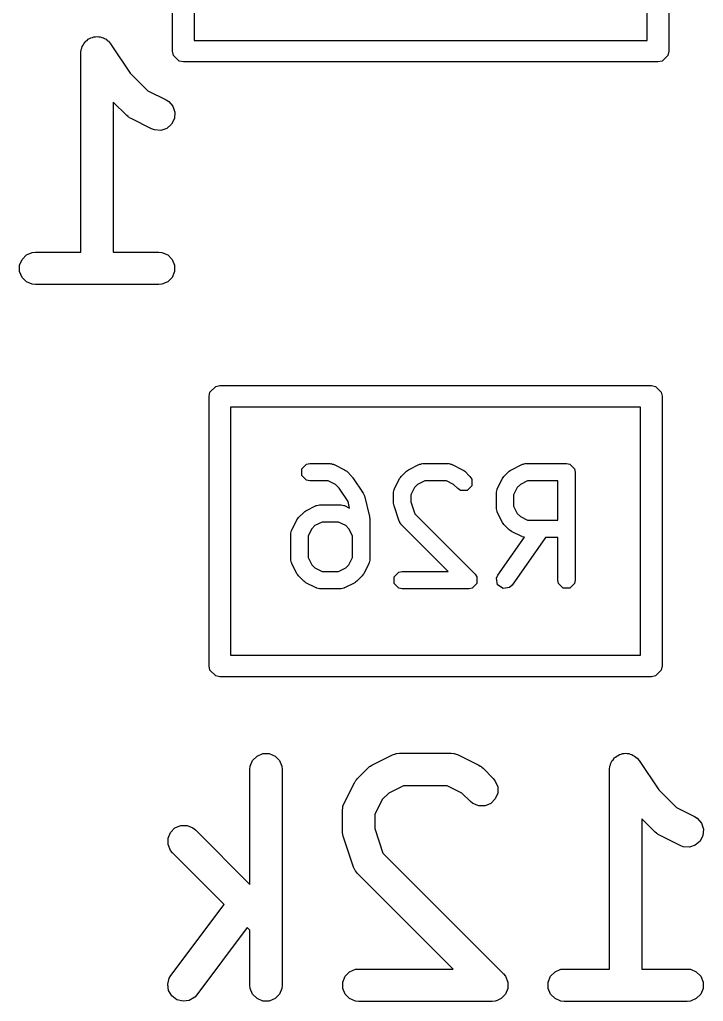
# Model space of a CAD drawing. Extents: x 4.21 to 7.42, y -5.27 to -2.46.
# Drawn here: x 6.0909 to 6.2157, y -4.4443 to -4.2651 of the extents above; entities that cross this region are included whole.
import ezdxf

# ---------------------------------------------------------------- set-up
doc = ezdxf.new("R2010")
doc.units = 0
doc.header["$MEASUREMENT"] = 0
doc.layers.add('BLACK', color=7, linetype='CONTINUOUS')

msp = doc.modelspace()

# ---------------------------------------------------------------- linework, layer by layer
at = {"layer": 'BLACK', "linetype": 'CONTINUOUS'}
for p, q in [((6.20937, -4.21771), (6.20937, -4.27086)), ((6.20544, -4.2689), (6.20544, -4.21968)), ((6.11882, -4.27086), (6.11882, -4.2374)), ((6.12276, -4.23822), (6.12276, -4.2689)), ((6.10249, -4.26977), (6.1026, -4.2695)), ((6.1026, -4.2695), (6.10281, -4.26929)), ((6.10281, -4.26929), (6.10297, -4.26905)), ((6.10297, -4.26905), (6.10321, -4.26889)), ((6.10321, -4.26889), (6.10342, -4.26868)), ((6.10342, -4.26868), (6.10369, -4.26857)), ((6.10369, -4.26857), (6.10393, -4.26841)), ((6.10393, -4.26841), (6.10422, -4.26835)), ((6.10422, -4.26835), (6.10448, -4.26824)), ((6.10448, -4.26824), (6.10478, -4.26824)), ((6.10478, -4.26824), (6.10506, -4.26819)), ((6.10506, -4.26819), (6.10535, -4.26824)), ((6.10535, -4.26824), (6.10564, -4.26824)), ((6.10564, -4.26824), (6.10591, -4.26835)), ((6.10591, -4.26835), (6.10619, -4.26841)), ((6.10619, -4.26841), (6.10643, -4.26857)), ((6.10643, -4.26857), (6.1067, -4.26868)), ((6.1067, -4.26868), (6.10691, -4.26889)), ((6.10691, -4.26889), (6.10715, -4.26905)), ((6.10715, -4.26905), (6.10751, -4.2695)), ((6.10751, -4.2695), (6.10751, -4.2695)), ((6.10751, -4.2695), (6.10751, -4.2695)), ((6.10751, -4.2695), (6.10752, -4.2695)), ((6.10752, -4.2695), (6.1111, -4.27488)), ((6.12276, -4.2689), (6.20544, -4.2689)), ((6.10211, -4.27113), (6.10216, -4.27056)), ((6.10211, -4.27114), (6.10211, -4.27113)), ((6.10211, -4.30756), (6.10211, -4.27114)), ((6.10211, -4.27114), (6.10211, -4.27114)), ((6.10211, -4.27114), (6.10211, -4.27114)), ((6.10216, -4.27056), (6.10228, -4.27029)), ((6.10228, -4.27029), (6.10233, -4.27001)), ((6.10233, -4.27001), (6.10249, -4.26977)), ((6.11897, -4.27162), (6.11882, -4.27086)), ((6.20937, -4.27086), (6.20922, -4.27162)), ((6.12004, -4.27268), (6.11897, -4.27162)), ((6.12079, -4.27283), (6.12004, -4.27268)), ((6.2074, -4.27283), (6.12079, -4.27283)), ((6.20816, -4.27268), (6.2074, -4.27283)), ((6.20922, -4.27162), (6.20816, -4.27268)), ((6.1111, -4.27488), (6.11431, -4.27809)), ((6.11431, -4.27809), (6.11763, -4.27975)), ((6.11047, -4.2826), (6.10801, -4.28014)), ((6.10801, -4.28014), (6.10801, -4.30756)), ((6.11763, -4.27975), (6.11812, -4.28005)), ((6.11812, -4.28005), (6.11887, -4.28092)), ((6.11887, -4.28092), (6.11924, -4.28202)), ((6.11924, -4.28202), (6.11916, -4.28317)), ((6.1107, -4.28279), (6.11047, -4.2826)), ((6.11075, -4.28284), (6.1107, -4.28279)), ((6.11084, -4.2829), (6.11075, -4.28284)), ((6.11092, -4.28297), (6.11084, -4.2829)), ((6.11099, -4.283), (6.11092, -4.28297)), ((6.11124, -4.28315), (6.11099, -4.283)), ((6.11499, -4.28503), (6.11124, -4.28315)), ((6.11916, -4.28317), (6.11864, -4.2842)), ((6.11553, -4.28523), (6.11499, -4.28503)), ((6.11668, -4.28532), (6.11553, -4.28523)), ((6.11777, -4.28495), (6.11668, -4.28532)), ((6.11864, -4.2842), (6.11777, -4.28495)), ((6.09091, -4.30993), (6.09136, -4.30887)), ((6.09136, -4.30887), (6.09217, -4.30805)), ((6.09217, -4.30805), (6.09323, -4.30761)), ((6.09323, -4.30761), (6.09381, -4.30756)), ((6.09381, -4.30756), (6.10211, -4.30756)), ((6.10801, -4.30756), (6.11631, -4.30756)), ((6.11631, -4.30756), (6.11688, -4.30761)), ((6.11688, -4.30761), (6.11795, -4.30805)), ((6.11795, -4.30805), (6.11876, -4.30887)), ((6.11876, -4.30887), (6.1192, -4.30993)), ((6.09091, -4.31108), (6.09091, -4.30993)), ((6.1192, -4.30993), (6.1192, -4.31108)), ((6.09136, -4.31215), (6.09091, -4.31108)), ((6.09217, -4.31296), (6.09136, -4.31215)), ((6.11876, -4.31215), (6.11795, -4.31296)), ((6.1192, -4.31108), (6.11876, -4.31215)), ((6.09323, -4.3134), (6.09217, -4.31296)), ((6.09381, -4.31346), (6.09323, -4.3134)), ((6.11631, -4.31346), (6.09381, -4.31346)), ((6.11688, -4.3134), (6.11631, -4.31346)), ((6.11795, -4.31296), (6.11688, -4.3134)), ((6.12564, -4.3331), (6.1267, -4.33203)), ((6.1267, -4.33203), (6.12746, -4.33188)), ((6.12746, -4.33188), (6.2062, -4.33188)), ((6.2062, -4.33188), (6.20695, -4.33203)), ((6.20695, -4.33203), (6.20801, -4.3331)), ((6.12549, -4.33385), (6.12564, -4.3331)), ((6.12549, -4.38306), (6.12549, -4.33385)), ((6.20801, -4.3331), (6.20816, -4.33385)), ((6.20816, -4.33385), (6.20816, -4.38306)), ((6.12942, -4.33582), (6.12942, -4.38109)), ((6.20423, -4.33582), (6.12942, -4.33582)), ((6.20423, -4.38109), (6.20423, -4.33582)), ((6.14241, -4.34711), (6.14326, -4.34626)), ((6.14326, -4.34626), (6.14386, -4.34614)), ((6.14386, -4.34614), (6.14761, -4.34614)), ((6.14761, -4.34614), (6.14769, -4.34615)), ((6.14769, -4.34615), (6.14772, -4.34614)), ((6.14772, -4.34614), (6.14796, -4.34621)), ((6.14796, -4.34621), (6.14821, -4.34626)), ((6.14821, -4.34626), (6.14824, -4.34628)), ((6.14824, -4.34628), (6.14831, -4.34631)), ((6.14831, -4.34631), (6.15019, -4.34724)), ((6.1619, -4.34724), (6.16378, -4.34631)), ((6.16378, -4.34631), (6.16385, -4.34628)), ((6.16385, -4.34628), (6.16388, -4.34626)), ((6.16388, -4.34626), (6.16413, -4.34621)), ((6.16413, -4.34621), (6.16437, -4.34614)), ((6.16437, -4.34614), (6.16441, -4.34615)), ((6.16441, -4.34615), (6.16448, -4.34614)), ((6.16448, -4.34614), (6.16917, -4.34614)), ((6.16917, -4.34614), (6.16925, -4.34615)), ((6.16925, -4.34615), (6.16928, -4.34614)), ((6.16928, -4.34614), (6.16952, -4.34621)), ((6.16952, -4.34621), (6.16977, -4.34626)), ((6.16977, -4.34626), (6.1698, -4.34628)), ((6.1698, -4.34628), (6.16987, -4.34631)), ((6.16987, -4.34631), (6.17175, -4.34724)), ((6.18065, -4.34724), (6.18253, -4.34631)), ((6.18253, -4.34631), (6.1826, -4.34628)), ((6.1826, -4.34628), (6.18263, -4.34626)), ((6.18263, -4.34626), (6.18288, -4.34621)), ((6.18288, -4.34621), (6.18312, -4.34614)), ((6.18312, -4.34614), (6.18315, -4.34615)), ((6.18315, -4.34615), (6.18323, -4.34614)), ((6.18323, -4.34614), (6.19073, -4.34614)), ((6.19073, -4.34614), (6.19133, -4.34626)), ((6.19133, -4.34626), (6.19218, -4.34711)), ((6.14241, -4.34832), (6.14241, -4.34711)), ((6.14326, -4.34917), (6.14241, -4.34832)), ((6.15019, -4.34724), (6.15039, -4.3474)), ((6.15039, -4.3474), (6.1506, -4.34754)), ((6.1506, -4.34754), (6.15154, -4.34848)), ((6.15154, -4.34848), (6.15162, -4.34861)), ((6.16042, -4.34869), (6.16056, -4.34848)), ((6.16056, -4.34848), (6.16149, -4.34754)), ((6.16149, -4.34754), (6.1617, -4.3474)), ((6.1617, -4.3474), (6.1619, -4.34724)), ((6.17175, -4.34724), (6.17195, -4.3474)), ((6.17195, -4.3474), (6.17216, -4.34754)), ((6.17216, -4.34754), (6.1731, -4.34848)), ((6.1731, -4.34848), (6.17344, -4.34899)), ((6.17916, -4.34869), (6.1793, -4.34848)), ((6.1793, -4.34848), (6.18024, -4.34754)), ((6.18024, -4.34754), (6.18045, -4.3474)), ((6.18045, -4.3474), (6.18065, -4.34724)), ((6.19218, -4.34711), (6.1923, -4.34771)), ((6.1923, -4.34771), (6.1923, -4.3674)), ((6.14386, -4.34929), (6.14326, -4.34917)), ((6.14724, -4.34929), (6.14386, -4.34929)), ((6.14855, -4.34995), (6.14724, -4.34929)), ((6.1492, -4.35059), (6.14855, -4.34995)), ((6.15162, -4.34861), (6.15173, -4.34872)), ((6.15173, -4.34872), (6.15361, -4.35153)), ((6.15932, -4.35076), (6.16026, -4.34888)), ((6.16026, -4.34888), (6.16042, -4.34869)), ((6.16354, -4.34995), (6.16296, -4.35052)), ((6.16485, -4.34929), (6.16354, -4.34995)), ((6.1688, -4.34929), (6.16485, -4.34929)), ((6.17011, -4.34995), (6.1688, -4.34929)), ((6.17087, -4.3507), (6.17011, -4.34995)), ((6.17344, -4.35019), (6.17258, -4.35104)), ((6.17344, -4.34899), (6.17344, -4.35019)), ((6.17807, -4.35076), (6.17901, -4.34888)), ((6.17901, -4.34888), (6.17916, -4.34869)), ((6.18229, -4.34995), (6.18171, -4.35052)), ((6.1836, -4.34929), (6.18229, -4.34995)), ((6.18915, -4.34929), (6.1836, -4.34929)), ((6.18915, -4.35645), (6.18915, -4.34929)), ((6.15084, -4.35305), (6.1492, -4.35059)), ((6.15361, -4.35153), (6.15371, -4.35178)), ((6.15371, -4.35178), (6.15382, -4.35202)), ((6.15382, -4.35202), (6.15476, -4.35577)), ((6.15916, -4.35135), (6.15923, -4.35111)), ((6.15917, -4.35139), (6.15916, -4.35135)), ((6.15916, -4.35146), (6.15917, -4.35139)), ((6.15916, -4.35334), (6.15916, -4.35146)), ((6.15923, -4.35111), (6.15928, -4.35086)), ((6.15928, -4.35086), (6.1593, -4.35084)), ((6.1593, -4.35084), (6.15932, -4.35076)), ((6.16296, -4.35052), (6.16231, -4.35184)), ((6.16231, -4.35184), (6.16231, -4.35308)), ((6.17138, -4.35104), (6.17087, -4.3507)), ((6.17258, -4.35104), (6.17138, -4.35104)), ((6.17791, -4.35135), (6.17798, -4.35111)), ((6.17792, -4.35139), (6.17791, -4.35135)), ((6.17791, -4.35146), (6.17792, -4.35139)), ((6.17791, -4.35428), (6.17791, -4.35146)), ((6.17798, -4.35111), (6.17803, -4.35086)), ((6.17803, -4.35086), (6.17805, -4.35084)), ((6.17805, -4.35084), (6.17807, -4.35076)), ((6.18171, -4.35052), (6.18106, -4.35184)), ((6.18106, -4.35184), (6.18106, -4.3539)), ((6.14316, -4.35474), (6.14503, -4.3538)), ((6.14503, -4.3538), (6.14511, -4.35378)), ((6.14511, -4.35378), (6.14513, -4.35376)), ((6.14513, -4.35376), (6.14538, -4.35371)), ((6.14538, -4.35371), (6.14562, -4.35364)), ((6.14562, -4.35364), (6.14566, -4.35365)), ((6.14566, -4.35365), (6.14574, -4.35364)), ((6.14574, -4.35364), (6.14948, -4.35364)), ((6.14948, -4.35364), (6.14956, -4.35365)), ((6.14956, -4.35365), (6.1496, -4.35364)), ((6.1496, -4.35364), (6.14984, -4.35371)), ((6.14984, -4.35371), (6.15009, -4.35376)), ((6.15009, -4.35376), (6.15011, -4.35378)), ((6.15011, -4.35378), (6.15019, -4.3538)), ((6.15019, -4.3538), (6.15114, -4.35428)), ((6.15114, -4.35428), (6.15084, -4.35305)), ((6.15921, -4.35359), (6.15916, -4.35334)), ((6.15924, -4.35384), (6.15921, -4.35359)), ((6.16018, -4.35665), (6.15924, -4.35384)), ((6.16231, -4.35308), (6.16305, -4.3553)), ((6.14181, -4.35597), (6.14275, -4.35504)), ((6.14275, -4.35504), (6.14296, -4.3549)), ((6.14296, -4.3549), (6.14316, -4.35474)), ((6.16305, -4.3553), (6.17403, -4.36629)), ((6.17792, -4.35435), (6.17791, -4.35428)), ((6.17791, -4.35439), (6.17792, -4.35435)), ((6.17798, -4.35463), (6.17791, -4.35439)), ((6.17803, -4.35488), (6.17798, -4.35463)), ((6.17805, -4.3549), (6.17803, -4.35488)), ((6.17807, -4.35498), (6.17805, -4.3549)), ((6.17901, -4.35686), (6.17807, -4.35498)), ((6.18106, -4.3539), (6.18171, -4.35522)), ((6.18171, -4.35522), (6.18229, -4.35579)), ((6.14058, -4.35826), (6.14151, -4.35638)), ((6.14151, -4.35638), (6.14167, -4.35618)), ((6.14167, -4.35618), (6.14181, -4.35597)), ((6.14479, -4.35745), (6.14422, -4.35802)), ((6.14611, -4.35679), (6.14479, -4.35745)), ((6.14911, -4.35679), (6.14611, -4.35679)), ((6.15043, -4.35745), (6.14911, -4.35679)), ((6.151, -4.35802), (6.15043, -4.35745)), ((6.15476, -4.35577), (6.15477, -4.35596)), ((6.15477, -4.35596), (6.15481, -4.35615)), ((6.15481, -4.35615), (6.15481, -4.36365)), ((6.16022, -4.35672), (6.16018, -4.35665)), ((6.16022, -4.35675), (6.16022, -4.35672)), ((6.16036, -4.35696), (6.16022, -4.35675)), ((6.16048, -4.35718), (6.16036, -4.35696)), ((6.16051, -4.3572), (6.16048, -4.35718)), ((6.16056, -4.35726), (6.16051, -4.3572)), ((6.16912, -4.36582), (6.16056, -4.35726)), ((6.17916, -4.35705), (6.17901, -4.35686)), ((6.1793, -4.35726), (6.17916, -4.35705)), ((6.18024, -4.3582), (6.1793, -4.35726)), ((6.18229, -4.35579), (6.1836, -4.35645)), ((6.1836, -4.35645), (6.18915, -4.35645)), ((6.14041, -4.35885), (6.14048, -4.35861)), ((6.14043, -4.35889), (6.14041, -4.35885)), ((6.14041, -4.35896), (6.14043, -4.35889)), ((6.14041, -4.36365), (6.14041, -4.35896)), ((6.14048, -4.35861), (6.14053, -4.35836)), ((6.14053, -4.35836), (6.14056, -4.35833)), ((6.14056, -4.35833), (6.14058, -4.35826)), ((6.14422, -4.35802), (6.14356, -4.35933)), ((6.15166, -4.35933), (6.151, -4.35802)), ((6.18045, -4.35834), (6.18024, -4.3582)), ((6.18065, -4.3585), (6.18045, -4.35834)), ((6.18253, -4.35943), (6.18065, -4.3585)), ((6.14356, -4.35933), (6.14356, -4.36328)), ((6.15166, -4.36328), (6.15166, -4.35933)), ((6.17819, -4.3665), (6.18304, -4.35957)), ((6.18686, -4.3596), (6.18077, -4.3683)), ((6.1826, -4.35945), (6.18253, -4.35943)), ((6.18263, -4.35948), (6.1826, -4.35945)), ((6.18288, -4.35953), (6.18263, -4.35948)), ((6.18304, -4.35957), (6.18288, -4.35953)), ((6.18915, -4.3596), (6.18686, -4.3596)), ((6.18915, -4.3674), (6.18915, -4.3596)), ((6.14043, -4.36373), (6.14041, -4.36365)), ((6.14041, -4.36376), (6.14043, -4.36373)), ((6.14048, -4.364), (6.14041, -4.36376)), ((6.14053, -4.36425), (6.14048, -4.364)), ((6.14056, -4.36428), (6.14053, -4.36425)), ((6.14058, -4.36435), (6.14056, -4.36428)), ((6.14151, -4.36623), (6.14058, -4.36435)), ((6.14356, -4.36328), (6.14422, -4.36459)), ((6.14422, -4.36459), (6.14479, -4.36517)), ((6.15043, -4.36517), (6.151, -4.36459)), ((6.151, -4.36459), (6.15166, -4.36328)), ((6.15464, -4.36435), (6.15371, -4.36623)), ((6.15466, -4.36428), (6.15464, -4.36435)), ((6.15469, -4.36425), (6.15466, -4.36428)), ((6.15474, -4.364), (6.15469, -4.36425)), ((6.1548, -4.36376), (6.15474, -4.364)), ((6.15481, -4.36365), (6.15479, -4.36373)), ((6.15479, -4.36373), (6.1548, -4.36376)), ((6.14167, -4.36643), (6.14151, -4.36623)), ((6.14479, -4.36517), (6.14611, -4.36582)), ((6.14611, -4.36582), (6.14911, -4.36582)), ((6.14911, -4.36582), (6.15043, -4.36517)), ((6.15371, -4.36623), (6.15355, -4.36643)), ((6.15928, -4.3668), (6.16013, -4.36594)), ((6.16013, -4.36594), (6.16073, -4.36582)), ((6.16073, -4.36582), (6.16912, -4.36582)), ((6.17403, -4.36629), (6.17437, -4.3668)), ((6.14181, -4.36664), (6.14167, -4.36643)), ((6.14275, -4.36758), (6.14181, -4.36664)), ((6.14296, -4.36772), (6.14275, -4.36758)), ((6.14316, -4.36787), (6.14296, -4.36772)), ((6.14503, -4.36881), (6.14316, -4.36787)), ((6.15206, -4.36787), (6.15019, -4.36881)), ((6.15226, -4.36772), (6.15206, -4.36787)), ((6.15247, -4.36758), (6.15226, -4.36772)), ((6.15341, -4.36664), (6.15247, -4.36758)), ((6.15355, -4.36643), (6.15341, -4.36664)), ((6.15928, -4.368), (6.15928, -4.3668)), ((6.16013, -4.36885), (6.15928, -4.368)), ((6.17437, -4.368), (6.17352, -4.36885)), ((6.17437, -4.3668), (6.17437, -4.368)), ((6.17794, -4.36706), (6.17819, -4.3665)), ((6.17815, -4.36825), (6.17794, -4.36706)), ((6.18927, -4.368), (6.18915, -4.3674)), ((6.19013, -4.36885), (6.18927, -4.368)), ((6.19218, -4.368), (6.19133, -4.36885)), ((6.1923, -4.3674), (6.19218, -4.368)), ((6.14511, -4.36883), (6.14503, -4.36881)), ((6.14513, -4.36885), (6.14511, -4.36883)), ((6.14538, -4.3689), (6.14513, -4.36885)), ((6.14562, -4.36897), (6.14538, -4.3689)), ((6.14566, -4.36896), (6.14562, -4.36897)), ((6.14574, -4.36897), (6.14566, -4.36896)), ((6.14948, -4.36897), (6.14574, -4.36897)), ((6.14956, -4.36896), (6.14948, -4.36897)), ((6.1496, -4.36897), (6.14956, -4.36896)), ((6.14984, -4.3689), (6.1496, -4.36897)), ((6.15009, -4.36885), (6.14984, -4.3689)), ((6.15011, -4.36883), (6.15009, -4.36885)), ((6.15019, -4.36881), (6.15011, -4.36883)), ((6.16073, -4.36897), (6.16013, -4.36885)), ((6.17292, -4.36897), (6.16073, -4.36897)), ((6.17352, -4.36885), (6.17292, -4.36897)), ((6.17352, -4.36885), (6.17352, -4.36885)), ((6.17914, -4.36894), (6.17815, -4.36825)), ((6.18033, -4.36873), (6.17914, -4.36894)), ((6.18077, -4.3683), (6.18033, -4.36873)), ((6.19133, -4.36885), (6.19013, -4.36885)), ((6.12942, -4.38109), (6.20423, -4.38109)), ((6.12564, -4.38382), (6.12549, -4.38306)), ((6.1267, -4.38488), (6.12564, -4.38382)), ((6.20801, -4.38382), (6.20695, -4.38488)), ((6.20816, -4.38306), (6.20801, -4.38382)), ((6.12746, -4.38503), (6.1267, -4.38488)), ((6.2062, -4.38503), (6.12746, -4.38503)), ((6.20695, -4.38488), (6.2062, -4.38503)), ((6.133, -4.40138), (6.13344, -4.40031)), ((6.13344, -4.40031), (6.13425, -4.3995)), ((6.13425, -4.3995), (6.13532, -4.39906)), ((6.13532, -4.39906), (6.13647, -4.39906)), ((6.13647, -4.39906), (6.13753, -4.3995)), ((6.13753, -4.3995), (6.13835, -4.40031)), ((6.13835, -4.40031), (6.13879, -4.40138)), ((6.15519, -4.40119), (6.15894, -4.39931)), ((6.15894, -4.39931), (6.15948, -4.39911)), ((6.15948, -4.39911), (6.15959, -4.3991)), ((6.15959, -4.3991), (6.15969, -4.39906)), ((6.15969, -4.39906), (6.16026, -4.399)), ((6.16026, -4.399), (6.16964, -4.399)), ((6.16964, -4.399), (6.17021, -4.39906)), ((6.17021, -4.39906), (6.17031, -4.3991)), ((6.17031, -4.3991), (6.17042, -4.39911)), ((6.17042, -4.39911), (6.17096, -4.39931)), ((6.17096, -4.39931), (6.17471, -4.40119)), ((6.19894, -4.40058), (6.19905, -4.40031)), ((6.19905, -4.40031), (6.19926, -4.40011)), ((6.19926, -4.40011), (6.19942, -4.39986)), ((6.19942, -4.39986), (6.19966, -4.3997)), ((6.19966, -4.3997), (6.19987, -4.3995)), ((6.19987, -4.3995), (6.20014, -4.39939)), ((6.20014, -4.39939), (6.20038, -4.39922)), ((6.20038, -4.39922), (6.20067, -4.39917)), ((6.20067, -4.39917), (6.20093, -4.39906)), ((6.20093, -4.39906), (6.20123, -4.39906)), ((6.20123, -4.39906), (6.20151, -4.399)), ((6.20151, -4.399), (6.2018, -4.39906)), ((6.2018, -4.39906), (6.20209, -4.39906)), ((6.20209, -4.39906), (6.20236, -4.39917)), ((6.20236, -4.39917), (6.20264, -4.39923)), ((6.20264, -4.39923), (6.20288, -4.39939)), ((6.20288, -4.39939), (6.20315, -4.3995)), ((6.20315, -4.3995), (6.20336, -4.3997)), ((6.20336, -4.3997), (6.2036, -4.39987)), ((6.2036, -4.39987), (6.20396, -4.40031)), ((6.20396, -4.40031), (6.20396, -4.40031)), ((6.20396, -4.40031), (6.20396, -4.40031)), ((6.20396, -4.40031), (6.20397, -4.40032)), ((6.20397, -4.40032), (6.20755, -4.4057)), ((6.13294, -4.40195), (6.133, -4.40138)), ((6.13294, -4.42295), (6.13294, -4.40195)), ((6.13879, -4.40138), (6.13885, -4.40195)), ((6.13885, -4.40195), (6.13885, -4.44132)), ((6.15255, -4.40362), (6.15443, -4.40174)), ((6.15443, -4.40174), (6.15465, -4.40155)), ((6.15465, -4.40155), (6.1547, -4.4015)), ((6.1547, -4.4015), (6.15479, -4.40144)), ((6.15479, -4.40144), (6.15487, -4.40137)), ((6.15487, -4.40137), (6.15495, -4.40134)), ((6.15495, -4.40134), (6.15519, -4.40119)), ((6.17471, -4.40119), (6.17496, -4.40134)), ((6.17496, -4.40134), (6.17503, -4.40137)), ((6.17503, -4.40137), (6.17511, -4.40144)), ((6.17511, -4.40144), (6.1752, -4.4015)), ((6.1752, -4.4015), (6.17525, -4.40155)), ((6.17525, -4.40155), (6.17548, -4.40174)), ((6.17548, -4.40174), (6.17735, -4.40362)), ((6.19856, -4.40195), (6.19861, -4.40138)), ((6.19856, -4.43837), (6.19856, -4.40195)), ((6.19856, -4.40195), (6.19856, -4.40195)), ((6.19856, -4.40195), (6.19856, -4.40195)), ((6.19856, -4.40195), (6.19856, -4.40195)), ((6.19861, -4.40138), (6.19873, -4.40111)), ((6.19873, -4.40111), (6.19878, -4.40082)), ((6.19878, -4.40082), (6.19894, -4.40058)), ((6.15219, -4.40406), (6.15225, -4.40398)), ((6.15225, -4.40398), (6.15231, -4.40389)), ((6.15231, -4.40389), (6.15237, -4.40384)), ((6.15237, -4.40384), (6.15255, -4.40362)), ((6.17735, -4.40362), (6.17772, -4.40406)), ((6.15012, -4.40813), (6.152, -4.40438)), ((6.152, -4.40438), (6.15216, -4.40413)), ((6.15216, -4.40413), (6.15219, -4.40406)), ((6.16096, -4.40491), (6.15826, -4.40625)), ((6.16894, -4.40491), (6.16096, -4.40491)), ((6.17164, -4.40625), (6.16894, -4.40491)), ((6.17772, -4.40406), (6.17816, -4.40513)), ((6.17816, -4.40513), (6.17816, -4.40628)), ((6.20755, -4.4057), (6.21076, -4.4089)), ((6.15707, -4.40745), (6.15572, -4.41015)), ((6.15826, -4.40625), (6.15707, -4.40745)), ((6.17317, -4.40779), (6.17164, -4.40625)), ((6.17772, -4.40734), (6.1769, -4.40816)), ((6.17816, -4.40628), (6.17772, -4.40734)), ((6.14981, -4.40945), (6.14987, -4.40888)), ((6.14987, -4.40888), (6.14991, -4.40878)), ((6.14991, -4.40878), (6.14992, -4.40867)), ((6.14992, -4.40867), (6.15012, -4.40813)), ((6.17362, -4.40816), (6.17317, -4.40779)), ((6.17469, -4.4086), (6.17362, -4.40816)), ((6.17584, -4.4086), (6.17469, -4.4086)), ((6.1769, -4.40816), (6.17584, -4.4086)), ((6.21076, -4.4089), (6.21408, -4.41056)), ((6.14981, -4.4132), (6.14981, -4.40945)), ((6.15572, -4.41015), (6.15572, -4.41272)), ((6.20692, -4.41342), (6.20446, -4.41096)), ((6.20446, -4.41096), (6.20446, -4.43837)), ((6.21408, -4.41056), (6.21457, -4.41087)), ((6.21457, -4.41087), (6.21532, -4.41174)), ((6.11844, -4.41344), (6.11925, -4.41262)), ((6.11925, -4.41262), (6.12032, -4.41218)), ((6.12032, -4.41218), (6.12147, -4.41218)), ((6.12147, -4.41218), (6.12253, -4.41262)), ((6.12253, -4.41262), (6.12298, -4.41299)), ((6.12298, -4.41299), (6.13294, -4.42295)), ((6.15572, -4.41272), (6.15722, -4.41723)), ((6.21532, -4.41174), (6.21569, -4.41283)), ((6.21569, -4.41283), (6.21561, -4.41398)), ((6.118, -4.4145), (6.11844, -4.41344)), ((6.118, -4.41565), (6.118, -4.4145)), ((6.14984, -4.41349), (6.14981, -4.4132)), ((6.14984, -4.41357), (6.14984, -4.41349)), ((6.14986, -4.41367), (6.14984, -4.41357)), ((6.14987, -4.41378), (6.14986, -4.41367)), ((6.1499, -4.41385), (6.14987, -4.41378)), ((6.14996, -4.41414), (6.1499, -4.41385)), ((6.15184, -4.41976), (6.14996, -4.41414)), ((6.20715, -4.4136), (6.20692, -4.41342)), ((6.2072, -4.41366), (6.20715, -4.4136)), ((6.20729, -4.41372), (6.2072, -4.41366)), ((6.20737, -4.41378), (6.20729, -4.41372)), ((6.20744, -4.41381), (6.20737, -4.41378)), ((6.20769, -4.41397), (6.20744, -4.41381)), ((6.21144, -4.41584), (6.20769, -4.41397)), ((6.21561, -4.41398), (6.21509, -4.41501)), ((6.11844, -4.41672), (6.118, -4.41565)), ((6.21198, -4.41605), (6.21144, -4.41584)), ((6.21313, -4.41613), (6.21198, -4.41605)), ((6.21422, -4.41577), (6.21313, -4.41613)), ((6.21509, -4.41501), (6.21422, -4.41577)), ((6.11881, -4.41716), (6.11844, -4.41672)), ((6.12824, -4.4266), (6.11881, -4.41716)), ((6.15722, -4.41723), (6.17923, -4.43924)), ((6.15207, -4.42029), (6.15184, -4.41976)), ((6.15214, -4.42037), (6.15207, -4.42029)), ((6.15219, -4.42047), (6.15214, -4.42037)), ((6.15255, -4.42091), (6.15219, -4.42047)), ((6.17001, -4.43837), (6.15255, -4.42091)), ((6.11853, -4.43955), (6.12824, -4.4266)), ((6.13246, -4.43082), (6.12326, -4.4431)), ((6.13294, -4.4313), (6.13246, -4.43082)), ((6.13294, -4.44132), (6.13294, -4.4313)), ((6.11823, -4.44005), (6.11853, -4.43955)), ((6.14987, -4.44075), (6.15031, -4.43968)), ((6.15031, -4.43968), (6.15112, -4.43887)), ((6.15112, -4.43887), (6.15219, -4.43843)), ((6.15219, -4.43843), (6.15277, -4.43837)), ((6.15277, -4.43837), (6.17001, -4.43837)), ((6.17923, -4.43924), (6.17959, -4.43968)), ((6.17959, -4.43968), (6.18003, -4.44075)), ((6.18736, -4.44075), (6.18781, -4.43968)), ((6.18781, -4.43968), (6.18862, -4.43887)), ((6.18862, -4.43887), (6.18968, -4.43843)), ((6.18968, -4.43843), (6.19026, -4.43837)), ((6.19026, -4.43837), (6.19856, -4.43837)), ((6.20446, -4.43837), (6.21276, -4.43837)), ((6.21276, -4.43837), (6.21333, -4.43843)), ((6.21333, -4.43843), (6.2144, -4.43887)), ((6.2144, -4.43887), (6.21521, -4.43968)), ((6.21521, -4.43968), (6.21565, -4.44075)), ((6.11795, -4.44116), (6.11823, -4.44005)), ((6.11811, -4.4423), (6.11795, -4.44116)), ((6.133, -4.4419), (6.13294, -4.44132)), ((6.13885, -4.44132), (6.13879, -4.4419)), ((6.14987, -4.4419), (6.14987, -4.44075)), ((6.18003, -4.44075), (6.18003, -4.4419)), ((6.18736, -4.4419), (6.18736, -4.44075)), ((6.21565, -4.44075), (6.21565, -4.4419)), ((6.1187, -4.44329), (6.11811, -4.4423)), ((6.11962, -4.44399), (6.1187, -4.44329)), ((6.12326, -4.4431), (6.12287, -4.44352)), ((6.13344, -4.44296), (6.133, -4.4419)), ((6.13425, -4.44378), (6.13344, -4.44296)), ((6.13835, -4.44296), (6.13753, -4.44378)), ((6.13879, -4.4419), (6.13835, -4.44296)), ((6.15031, -4.44296), (6.14987, -4.4419)), ((6.15112, -4.44378), (6.15031, -4.44296)), ((6.17959, -4.44296), (6.17878, -4.44378)), ((6.18003, -4.4419), (6.17959, -4.44296)), ((6.18781, -4.44296), (6.18736, -4.4419)), ((6.18862, -4.44378), (6.18781, -4.44296)), ((6.21521, -4.44296), (6.2144, -4.44378)), ((6.21565, -4.4419), (6.21521, -4.44296)), ((6.12073, -4.44427), (6.11962, -4.44399)), ((6.12187, -4.44411), (6.12073, -4.44427)), ((6.12287, -4.44352), (6.12187, -4.44411)), ((6.13532, -4.44422), (6.13425, -4.44378)), ((6.13647, -4.44422), (6.13532, -4.44422)), ((6.13753, -4.44378), (6.13647, -4.44422)), ((6.15219, -4.44422), (6.15112, -4.44378)), ((6.15277, -4.44428), (6.15219, -4.44422)), ((6.17714, -4.44428), (6.15277, -4.44428)), ((6.17771, -4.44422), (6.17714, -4.44428)), ((6.17803, -4.44409), (6.17771, -4.44422)), ((6.17878, -4.44378), (6.17803, -4.44409)), ((6.18968, -4.44422), (6.18862, -4.44378)), ((6.19026, -4.44428), (6.18968, -4.44422)), ((6.21276, -4.44428), (6.19026, -4.44428)), ((6.21333, -4.44422), (6.21276, -4.44428)), ((6.2144, -4.44378), (6.21333, -4.44422))]:
    msp.add_line(p, q, dxfattribs=at)

doc.saveas('drawing.dxf')
